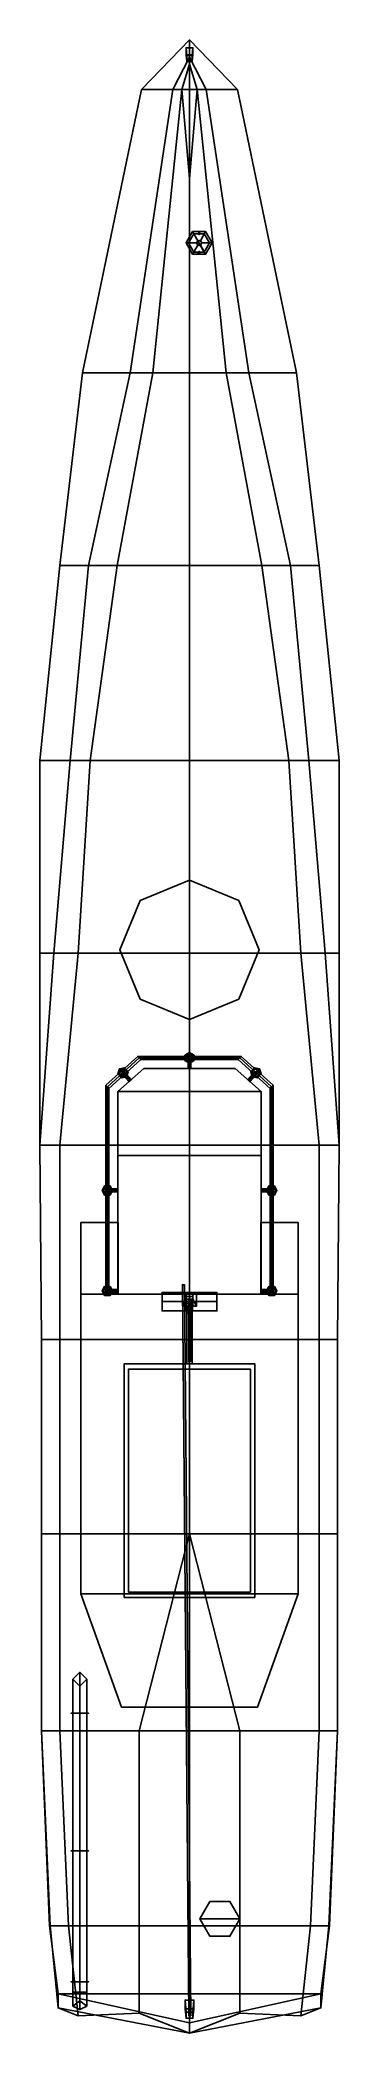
# Model space of a CAD drawing. Extents: x -1.7 to 1.7, y -11.4 to 11.5.
import ezdxf

# ---------------------------------------------------------------- set-up
doc = ezdxf.new("R2010")
doc.units = 0
doc.layers.get('0').update_dxf_attribs({"linetype": 'CONTINUOUS'})

msp = doc.modelspace()

# ---------------------------------------------------------------- linework, layer by layer
for points in [[(0, 11.5, 0.97), (-0.55, 10.93, 0.97), (0.55, 10.93, 0.97), (0, 11.5, 0.97)], [(0, 11.5, 0.97), (0, 11.3, 0.5), (-0.19, 10.93, 0.5), (-0.55, 10.93, 0.97)], [(0.55, 10.93, 0.97), (0.19, 10.93, 0.5), (0, 11.3, 0.5), (0, 11.5, 0.97)], [(0, 11.3, 0.5), (0, 11.22, 0.29), (-0.09, 10.93, 0.29), (-0.19, 10.93, 0.5)], [(-0.09, 10.93, 0.29), (0, 11.22, 0.29), (0, 10.73, -0.17), (0, 9.91, -0.47)], [(0.03, 11.32, 2.38), (0.04, 11.41, 0.97), (-0.04, 11.41, 0.97), (-0.03, 11.32, 2.38)], [(-0.04, 11.41, 0.97), (-0.04, 11.33, 0.97), (-0.03, 11.25, 2.38), (-0.03, 11.32, 2.38)], [(-0.03, 11.25, 2.38), (-0.04, 11.33, 0.97), (0.04, 11.33, 0.97), (0.03, 11.25, 2.38)], [(-0.03, 11.32, 2.38), (-0.03, 11.25, 2.38), (0.03, 11.25, 2.38), (0.03, 11.32, 2.38)], [(0.19, 10.93, 0.5), (0.09, 10.93, 0.29), (0, 11.22, 0.29), (0, 11.3, 0.5)], [(0, 11.22, 0.29), (0.09, 10.93, 0.29), (0, 9.91, -0.47), (0, 10.73, -0.17)], [(0.03, 11.25, 2.38), (0.04, 11.33, 0.97), (0.04, 11.41, 0.97), (0.03, 11.32, 2.38)], [(-0.55, 10.93, 0.97), (-1.23, 7.68, 0.97), (1.23, 7.68, 0.97), (0.55, 10.93, 0.97)], [(-0.55, 10.93, 0.97), (-0.19, 10.93, 0.5), (-0.68, 7.68, -0.12), (-1.23, 7.68, 0.97)], [(-0.19, 10.93, 0.5), (-0.09, 10.93, 0.29), (-0.42, 7.68, -0.43), (-0.68, 7.68, -0.12)], [(-0.42, 7.68, -0.43), (-0.09, 10.93, 0.29), (0, 9.91, -0.47), (0, 7.68, -0.63)], [(0.09, 10.93, 0.29), (0.42, 7.68, -0.43), (0, 7.68, -0.63), (0, 9.91, -0.47)], [(0.68, 7.68, -0.12), (0.42, 7.68, -0.43), (0.09, 10.93, 0.29), (0.19, 10.93, 0.5)], [(1.23, 7.68, 0.97), (0.68, 7.68, -0.12), (0.19, 10.93, 0.5), (0.55, 10.93, 0.97)], [(0.035, 9.3, 1.66), (-0.04, 9.17, 1.66), (-0.04, 9.17, 1.71), (0.035, 9.3, 1.71)], [(0.095, 9.196, 1.62), (0.08, 9.17, 1.62), (-0.04, 9.17, 1.66), (0.035, 9.3, 1.66)], [(-0.04, 9.17, 1.71), (0.035, 9.04, 1.71), (0.185, 9.04, 1.71), (0.035, 9.3, 1.71)], [(-0.04, 9.17, 1.66), (0.035, 9.04, 1.66), (0.035, 9.04, 1.71), (-0.04, 9.17, 1.71)], [(0.08, 9.17, 1.62), (0.095, 9.144, 1.62), (0.035, 9.04, 1.66), (-0.04, 9.17, 1.66)], [(0.05, 9.274, 0.97), (-0.01, 9.17, 0.97), (-0.01, 9.17, 1.32), (0.05, 9.274, 1.32)], [(-0.01, 9.17, 1.32), (0.05, 9.066, 1.32), (0.17, 9.066, 1.32), (0.05, 9.274, 1.32)], [(-0.01, 9.17, 0.97), (0.05, 9.066, 0.97), (0.05, 9.066, 1.32), (-0.01, 9.17, 1.32)], [(0.185, 9.3, 1.66), (0.035, 9.3, 1.66), (0.035, 9.3, 1.71), (0.185, 9.3, 1.71)], [(0.125, 9.196, 1.62), (0.095, 9.196, 1.62), (0.035, 9.3, 1.66), (0.185, 9.3, 1.66)], [(0.035, 9.3, 1.71), (0.185, 9.04, 1.71), (0.26, 9.17, 1.71), (0.185, 9.3, 1.71)], [(0.17, 9.274, 0.97), (0.05, 9.274, 0.97), (0.05, 9.274, 1.32), (0.17, 9.274, 1.32)], [(0.05, 9.274, 1.32), (0.17, 9.066, 1.32), (0.23, 9.17, 1.32), (0.17, 9.274, 1.32)], [(0.11, 9.2, 1.32), (0.08, 9.17, 1.32), (0.08, 9.17, 1.62), (0.11, 9.2, 1.62)], [(0.08, 9.17, 1.32), (0.11, 9.14, 1.32), (0.11, 9.14, 1.62), (0.08, 9.17, 1.62)], [(0.11, 9.295, 1.71), (0.095, 9.28, 1.71), (0.095, 9.28, 1.81), (0.11, 9.295, 1.81)], [(0.095, 9.28, 1.81), (0.11, 9.265, 1.81), (0.125, 9.28, 1.81), (0.11, 9.295, 1.81)], [(0.095, 9.28, 1.71), (0.11, 9.265, 1.71), (0.11, 9.265, 1.81), (0.095, 9.28, 1.81)], [(0.125, 9.28, 1.71), (0.11, 9.295, 1.71), (0.11, 9.295, 1.81), (0.125, 9.28, 1.81)], [(0.11, 9.265, 1.71), (0.125, 9.28, 1.71), (0.125, 9.28, 1.81), (0.11, 9.265, 1.81)], [(0.14, 9.17, 1.32), (0.11, 9.2, 1.32), (0.11, 9.2, 1.62), (0.14, 9.17, 1.62)], [(0.11, 9.14, 1.32), (0.14, 9.17, 1.32), (0.14, 9.17, 1.62), (0.11, 9.14, 1.62)], [(0.14, 9.17, 1.62), (0.125, 9.196, 1.62), (0.185, 9.3, 1.66), (0.26, 9.17, 1.66)], [(0.125, 9.144, 1.62), (0.14, 9.17, 1.62), (0.26, 9.17, 1.66), (0.185, 9.04, 1.66)], [(0.23, 9.17, 0.97), (0.17, 9.274, 0.97), (0.17, 9.274, 1.32), (0.23, 9.17, 1.32)], [(0.17, 9.066, 0.97), (0.23, 9.17, 0.97), (0.23, 9.17, 1.32), (0.17, 9.066, 1.32)], [(0.26, 9.17, 1.66), (0.185, 9.3, 1.66), (0.185, 9.3, 1.71), (0.26, 9.17, 1.71)], [(0.185, 9.04, 1.66), (0.26, 9.17, 1.66), (0.26, 9.17, 1.71), (0.185, 9.04, 1.71)], [(0.095, 9.144, 1.62), (0.125, 9.144, 1.62), (0.185, 9.04, 1.66), (0.035, 9.04, 1.66)], [(0.035, 9.04, 1.66), (0.185, 9.04, 1.66), (0.185, 9.04, 1.71), (0.035, 9.04, 1.71)], [(0.05, 9.066, 0.97), (0.17, 9.066, 0.97), (0.17, 9.066, 1.32), (0.05, 9.066, 1.32)], [(0.11, 9.075, 1.71), (0.095, 9.06, 1.71), (0.095, 9.06, 1.81), (0.11, 9.075, 1.81)], [(0.095, 9.06, 1.81), (0.11, 9.045, 1.81), (0.125, 9.06, 1.81), (0.11, 9.075, 1.81)], [(0.095, 9.06, 1.71), (0.11, 9.045, 1.71), (0.11, 9.045, 1.81), (0.095, 9.06, 1.81)], [(0.125, 9.06, 1.71), (0.11, 9.075, 1.71), (0.11, 9.075, 1.81), (0.125, 9.06, 1.81)], [(0.11, 9.045, 1.71), (0.125, 9.06, 1.71), (0.125, 9.06, 1.81), (0.11, 9.045, 1.81)], [(-1.23, 7.68, 0.97), (-1.49, 5.47, 0.97), (1.49, 5.47, 0.97), (1.23, 7.68, 0.97)], [(-1.23, 7.68, 0.97), (-0.68, 7.68, -0.12), (-1.16, 5.47, -0.12), (-1.49, 5.47, 0.97)], [(-0.68, 7.68, -0.12), (-0.42, 7.68, -0.43), (-0.83, 5.47, -0.43), (-1.16, 5.47, -0.12)], [(-0.83, 5.47, -0.43), (-0.42, 7.68, -0.43), (0, 7.68, -0.63), (0, 5.47, -0.63)], [(0.42, 7.68, -0.43), (0.83, 5.47, -0.43), (0, 5.47, -0.63), (0, 7.68, -0.63)], [(1.16, 5.47, -0.12), (0.83, 5.47, -0.43), (0.42, 7.68, -0.43), (0.68, 7.68, -0.12)], [(1.49, 5.47, 0.97), (1.16, 5.47, -0.12), (0.68, 7.68, -0.12), (1.23, 7.68, 0.97)], [(-1.49, 5.47, 0.97), (-1.72, 3.23, 0.97), (1.72, 3.23, 0.97), (1.49, 5.47, 0.97)], [(-1.49, 5.47, 0.97), (-1.16, 5.47, -0.12), (-1.37, 3.23, -0.23), (-1.72, 3.23, 0.97)], [(-1.16, 5.47, -0.12), (-0.83, 5.47, -0.43), (-1.14, 3.23, -0.46), (-1.37, 3.23, -0.23)], [(-1.14, 3.23, -0.46), (-0.83, 5.47, -0.43), (0, 5.47, -0.63), (0, 3.23, -0.63)], [(0.83, 5.47, -0.43), (1.14, 3.23, -0.46), (0, 3.23, -0.63), (0, 5.47, -0.63)], [(1.37, 3.23, -0.23), (1.14, 3.23, -0.46), (0.83, 5.47, -0.43), (1.16, 5.47, -0.12)], [(1.72, 3.23, 0.97), (1.37, 3.23, -0.23), (1.16, 5.47, -0.12), (1.49, 5.47, 0.97)], [(-1.72, 3.23, 0.97), (-1.72, 1.02, 0.97), (1.72, 1.02, 0.97), (1.72, 3.23, 0.97)], [(-1.72, 3.23, 0.97), (-1.37, 3.23, -0.23), (-1.56, 1.02, -0.32), (-1.72, 1.02, 0.97)], [(-1.37, 3.23, -0.23), (-1.14, 3.23, -0.46), (-1.28, 1.02, -0.54), (-1.56, 1.02, -0.32)], [(-1.28, 1.02, -0.54), (-1.14, 3.23, -0.46), (0, 3.23, -0.63), (0, 1.02, -0.63)], [(1.14, 3.23, -0.46), (1.28, 1.02, -0.54), (0, 1.02, -0.63), (0, 3.23, -0.63)], [(1.56, 1.02, -0.32), (1.28, 1.02, -0.54), (1.14, 3.23, -0.46), (1.37, 3.23, -0.23)], [(1.72, 1.02, 0.97), (1.56, 1.02, -0.32), (1.37, 3.23, -0.23), (1.72, 3.23, 0.97)], [(0, 1.86, 0.97), (-0.566, 1.626, 0.97), (-0.566, 1.626, 1.56), (0, 1.86, 1.56)], [(0.566, 1.626, 0.97), (0, 1.86, 0.97), (0, 1.86, 1.56), (0.566, 1.626, 1.56)], [(-0.566, 1.626, 0.97), (-0.8, 1.06, 0.97), (-0.8, 1.06, 1.56), (-0.566, 1.626, 1.56)], [(0.8, 1.06, 0.97), (0.566, 1.626, 0.97), (0.566, 1.626, 1.56), (0.8, 1.06, 1.56)], [(-1.72, 1.02, 0.97), (-1.72, -1.18, 0.97), (1.72, -1.18, 0.97), (1.72, 1.02, 0.97)], [(-1.72, 1.02, 0.97), (-1.56, 1.02, -0.32), (-1.72, -1.18, -0.32), (-1.72, -1.18, 0.97)], [(-1.56, 1.02, -0.32), (-1.28, 1.02, -0.54), (-1.49, -1.18, -0.63), (-1.72, -1.18, -0.32)], [(-1.49, -1.18, -0.63), (-1.28, 1.02, -0.54), (0, 1.02, -0.63), (0, -1.18, -0.63)], [(-0.8, 1.06, 0.97), (-0.566, 0.494, 0.97), (-0.566, 0.494, 1.56), (-0.8, 1.06, 1.56)], [(1.28, 1.02, -0.54), (1.49, -1.18, -0.63), (0, -1.18, -0.63), (0, 1.02, -0.63)], [(0.566, 0.494, 0.97), (0.8, 1.06, 0.97), (0.8, 1.06, 1.56), (0.566, 0.494, 1.56)], [(1.72, -1.18, -0.32), (1.49, -1.18, -0.63), (1.28, 1.02, -0.54), (1.56, 1.02, -0.32)], [(1.72, -1.18, 0.97), (1.72, -1.18, -0.32), (1.56, 1.02, -0.32), (1.72, 1.02, 0.97)], [(-0.566, 0.494, 0.97), (0, 0.26, 0.97), (0, 0.26, 1.56), (-0.566, 0.494, 1.56)], [(0, 0.26, 0.97), (0.566, 0.494, 0.97), (0.566, 0.494, 1.56), (0, 0.26, 1.56)], [(-0.961, -0.495, 2.935), (-0.944, -0.513, 2.953), (-0.577, -0.181, 2.953), (-0.594, -0.163, 2.935)], [(-0.944, -0.513, 2.918), (-0.961, -0.495, 2.935), (-0.594, -0.163, 2.935), (-0.577, -0.181, 2.918)], [(-0.944, -0.513, 2.953), (-0.926, -0.53, 2.935), (-0.559, -0.198, 2.935), (-0.577, -0.181, 2.953)], [(-0.926, -0.53, 2.935), (-0.944, -0.513, 2.918), (-0.577, -0.181, 2.918), (-0.559, -0.198, 2.935)], [(-0.594, -0.163, 2.935), (-0.577, -0.181, 2.953), (0.577, -0.181, 2.953), (0.594, -0.163, 2.935)], [(-0.577, -0.181, 2.918), (-0.594, -0.163, 2.935), (0.594, -0.163, 2.935), (0.577, -0.181, 2.918)], [(-0.577, -0.181, 2.953), (-0.559, -0.198, 2.935), (0.559, -0.198, 2.935), (0.577, -0.181, 2.953)], [(-0.559, -0.198, 2.935), (-0.577, -0.181, 2.918), (0.577, -0.181, 2.918), (0.559, -0.198, 2.935)], [(-0.053, -0.211, 2.83), (0.053, -0.15, 2.83), (0, -0.119, 2.83), (-0.053, -0.15, 2.83)], [(0.053, -0.15, 2.83), (-0.053, -0.211, 2.83), (-0.053, -0.15, 2.83), (0, -0.119, 2.83)], [(0, -0.242, 2.83), (0.053, -0.211, 2.83), (0.053, -0.15, 2.83), (-0.053, -0.211, 2.83)], [(0.053, -0.211, 2.83), (0, -0.242, 2.83), (-0.053, -0.211, 2.83), (0.053, -0.15, 2.83)], [(0.038, -0.159, 2.883), (-0.038, -0.202, 2.883), (-0.038, -0.159, 2.883), (0, -0.137, 2.883)], [(-0.038, -0.202, 2.883), (0.038, -0.159, 2.883), (0, -0.137, 2.883), (-0.038, -0.159, 2.883)], [(0.038, -0.202, 2.883), (0, -0.224, 2.883), (-0.038, -0.202, 2.883), (0.038, -0.159, 2.883)], [(0, -0.224, 2.883), (0.038, -0.202, 2.883), (0.038, -0.159, 2.883), (-0.038, -0.202, 2.883)], [(0, -0.163, 2.586), (-0.017, -0.181, 2.603), (-0.017, -0.181, 2.918), (0, -0.163, 2.935)], [(-0.017, -0.181, 2.603), (0, -0.163, 2.586), (0, -0.303, 2.586), (-0.017, -0.303, 2.603)], [(-0.017, -0.181, 2.603), (0, -0.198, 2.621), (0, -0.198, 2.935), (-0.017, -0.181, 2.918)], [(0, -0.198, 2.621), (-0.017, -0.181, 2.603), (-0.017, -0.303, 2.603), (0, -0.303, 2.621)], [(0.017, -0.181, 2.603), (0, -0.163, 2.586), (0, -0.163, 2.935), (0.017, -0.181, 2.918)], [(0, -0.163, 2.586), (0.017, -0.181, 2.603), (0.017, -0.303, 2.603), (0, -0.303, 2.586)], [(0, -0.198, 2.621), (0.017, -0.181, 2.603), (0.017, -0.181, 2.918), (0, -0.198, 2.935)], [(0.017, -0.181, 2.603), (0, -0.198, 2.621), (0, -0.303, 2.621), (0.017, -0.303, 2.603)], [(0.577, -0.181, 2.953), (0.559, -0.198, 2.935), (0.926, -0.53, 2.935), (0.944, -0.513, 2.953)], [(0.559, -0.198, 2.935), (0.577, -0.181, 2.918), (0.944, -0.513, 2.918), (0.926, -0.53, 2.935)], [(0.594, -0.163, 2.935), (0.577, -0.181, 2.953), (0.944, -0.513, 2.953), (0.961, -0.495, 2.935)], [(0.577, -0.181, 2.918), (0.594, -0.163, 2.935), (0.961, -0.495, 2.935), (0.944, -0.513, 2.918)], [(-0.745, -0.294, 2.83), (-0.783, -0.41, 2.83), (-0.823, -0.365, 2.83), (-0.805, -0.306, 2.83)], [(-0.783, -0.41, 2.83), (-0.745, -0.294, 2.83), (-0.805, -0.306, 2.83), (-0.823, -0.365, 2.83)], [(-0.822, -0.565, 2.656), (0.822, -0.565, 2.656), (0.524, -0.303, 2.621), (-0.524, -0.303, 2.621)], [(-0.524, -0.303, 0.96), (-0.822, -0.565, 0.96), (-0.822, -0.565, 2.656), (-0.524, -0.303, 2.621)], [(-0.777, -0.393, 2.883), (-0.75, -0.31, 2.883), (-0.793, -0.319, 2.883), (-0.806, -0.361, 2.883)], [(-0.75, -0.31, 2.883), (-0.777, -0.393, 2.883), (-0.806, -0.361, 2.883), (-0.793, -0.319, 2.883)], [(-0.704, -0.339, 2.83), (-0.723, -0.397, 2.83), (-0.783, -0.41, 2.83), (-0.745, -0.294, 2.83)], [(-0.723, -0.397, 2.83), (-0.704, -0.339, 2.83), (-0.745, -0.294, 2.83), (-0.783, -0.41, 2.83)], [(-0.734, -0.384, 2.883), (-0.721, -0.343, 2.883), (-0.75, -0.31, 2.883), (-0.777, -0.393, 2.883)], [(-0.721, -0.343, 2.883), (-0.734, -0.384, 2.883), (-0.777, -0.393, 2.883), (-0.75, -0.31, 2.883)], [(-0.775, -0.339, 2.603), (-0.777, -0.364, 2.621), (-0.777, -0.364, 2.918), (-0.775, -0.339, 2.935)], [(-0.777, -0.364, 2.621), (-0.775, -0.339, 2.603), (-0.682, -0.443, 2.603), (-0.695, -0.454, 2.621)], [(-0.777, -0.364, 2.621), (-0.752, -0.365, 2.638), (-0.752, -0.365, 2.935), (-0.777, -0.364, 2.918)], [(-0.752, -0.365, 2.638), (-0.777, -0.364, 2.621), (-0.695, -0.454, 2.621), (-0.682, -0.443, 2.638)], [(-0.751, -0.34, 2.621), (-0.775, -0.339, 2.603), (-0.775, -0.339, 2.935), (-0.751, -0.34, 2.918)], [(-0.775, -0.339, 2.603), (-0.751, -0.34, 2.621), (-0.669, -0.431, 2.621), (-0.682, -0.443, 2.603)], [(-0.752, -0.365, 2.638), (-0.751, -0.34, 2.621), (-0.751, -0.34, 2.918), (-0.752, -0.365, 2.935)], [(-0.751, -0.34, 2.621), (-0.752, -0.365, 2.638), (-0.682, -0.443, 2.638), (-0.669, -0.431, 2.621)], [(-0.524, -0.303, 2.621), (0.524, -0.303, 2.621), (0.524, -0.303, 0.96), (-0.524, -0.303, 0.96)], [(0.524, -0.303, 2.621), (0.822, -0.565, 2.656), (0.822, -0.565, 0.96), (0.524, -0.303, 0.96)], [(0.751, -0.34, 2.621), (0.775, -0.339, 2.603), (0.682, -0.443, 2.603), (0.669, -0.431, 2.621)], [(0.752, -0.365, 2.638), (0.751, -0.34, 2.621), (0.669, -0.431, 2.621), (0.682, -0.443, 2.638)], [(0.775, -0.339, 2.603), (0.777, -0.364, 2.621), (0.695, -0.454, 2.621), (0.682, -0.443, 2.603)], [(0.777, -0.364, 2.621), (0.752, -0.365, 2.638), (0.682, -0.443, 2.638), (0.695, -0.454, 2.621)], [(0.823, -0.365, 2.83), (0.704, -0.339, 2.83), (0.745, -0.294, 2.83), (0.805, -0.306, 2.83)], [(0.704, -0.339, 2.83), (0.823, -0.365, 2.83), (0.805, -0.306, 2.83), (0.745, -0.294, 2.83)], [(0.783, -0.41, 2.83), (0.723, -0.397, 2.83), (0.704, -0.339, 2.83), (0.823, -0.365, 2.83)], [(0.723, -0.397, 2.83), (0.783, -0.41, 2.83), (0.823, -0.365, 2.83), (0.704, -0.339, 2.83)], [(0.721, -0.343, 2.883), (0.806, -0.361, 2.883), (0.793, -0.319, 2.883), (0.75, -0.31, 2.883)], [(0.806, -0.361, 2.883), (0.721, -0.343, 2.883), (0.75, -0.31, 2.883), (0.793, -0.319, 2.883)], [(0.734, -0.384, 2.883), (0.777, -0.393, 2.883), (0.806, -0.361, 2.883), (0.721, -0.343, 2.883)], [(0.777, -0.393, 2.883), (0.734, -0.384, 2.883), (0.721, -0.343, 2.883), (0.806, -0.361, 2.883)], [(0.775, -0.339, 2.603), (0.751, -0.34, 2.621), (0.751, -0.34, 2.935), (0.775, -0.339, 2.953)], [(0.751, -0.34, 2.621), (0.752, -0.365, 2.638), (0.752, -0.365, 2.953), (0.751, -0.34, 2.935)], [(0.752, -0.365, 2.638), (0.777, -0.364, 2.621), (0.777, -0.364, 2.935), (0.752, -0.365, 2.953)], [(0.777, -0.364, 2.621), (0.775, -0.339, 2.603), (0.775, -0.339, 2.953), (0.777, -0.364, 2.935)], [(-0.944, -0.513, 2.953), (-0.961, -0.495, 2.935), (-0.961, -2.89, 2.935), (-0.944, -2.89, 2.953)], [(-0.961, -0.495, 2.935), (-0.944, -0.513, 2.918), (-0.944, -2.89, 2.918), (-0.961, -2.89, 2.935)], [(-0.926, -0.53, 2.935), (-0.944, -0.513, 2.953), (-0.944, -2.89, 2.953), (-0.926, -2.89, 2.935)], [(-0.944, -0.513, 2.918), (-0.926, -0.53, 2.935), (-0.926, -2.89, 2.935), (-0.944, -2.89, 2.918)], [(-0.822, -0.565, 0.96), (-0.822, -1.299, 0.96), (-0.822, -1.299, 2.76), (-0.822, -0.565, 2.656)], [(-0.822, -1.299, 2.76), (0.822, -1.299, 2.76), (0.822, -0.565, 2.656), (-0.822, -0.565, 2.656)], [(0.822, -0.565, 2.656), (0.822, -1.299, 2.76), (0.822, -1.299, 0.96), (0.822, -0.565, 0.96)], [(0.944, -0.513, 2.953), (0.926, -0.53, 2.935), (0.926, -2.89, 2.935), (0.944, -2.89, 2.953)], [(0.926, -0.53, 2.935), (0.944, -0.513, 2.918), (0.944, -2.89, 2.918), (0.926, -2.89, 2.935)], [(0.961, -0.495, 2.935), (0.944, -0.513, 2.953), (0.944, -2.89, 2.953), (0.961, -2.89, 2.935)], [(0.944, -0.513, 2.918), (0.961, -0.495, 2.935), (0.961, -2.89, 2.935), (0.944, -2.89, 2.918)], [(-1.72, -1.18, -0.32), (-1.7, -3.41, -0.43), (-1.7, -3.41, 0.96), (-1.72, -1.18, 0.97)], [(-1.49, -1.18, -0.63), (-1.49, -3.41, -0.62), (-1.7, -3.41, -0.43), (-1.72, -1.18, -0.32)], [(1.7, -3.41, 0.96), (1.72, -1.18, 0.97), (-1.72, -1.18, 0.97), (-1.7, -3.41, 0.96)], [(0, -1.18, -0.63), (0, -3.41, -0.62), (-1.49, -3.41, -0.62), (-1.49, -1.18, -0.63)], [(-0.822, -2.89, 2.76), (0.822, -2.89, 2.76), (0.822, -1.299, 2.76), (-0.822, -1.299, 2.76)], [(-0.822, -1.299, 0.96), (-0.822, -2.89, 0.96), (-0.822, -2.89, 2.76), (-0.822, -1.299, 2.76)], [(0, -3.41, -0.62), (0, -1.18, -0.63), (1.49, -1.18, -0.63), (1.49, -3.41, -0.62)], [(0.822, -1.299, 2.76), (0.822, -2.89, 2.76), (0.822, -2.89, 0.96), (0.822, -1.299, 0.96)], [(1.49, -3.41, -0.62), (1.49, -1.18, -0.63), (1.72, -1.18, -0.32), (1.7, -3.41, -0.43)], [(1.7, -3.41, -0.43), (1.72, -1.18, -0.32), (1.72, -1.18, 0.97), (1.7, -3.41, 0.96)], [(-0.975, -1.648, 2.83), (-0.913, -1.754, 2.83), (-0.975, -1.754, 2.83), (-1.005, -1.701, 2.83)], [(-0.913, -1.754, 2.83), (-0.975, -1.648, 2.83), (-1.005, -1.701, 2.83), (-0.975, -1.754, 2.83)], [(-0.922, -1.739, 2.883), (-0.966, -1.664, 2.883), (-0.988, -1.701, 2.883), (-0.966, -1.739, 2.883)], [(-0.966, -1.664, 2.883), (-0.922, -1.739, 2.883), (-0.966, -1.739, 2.883), (-0.988, -1.701, 2.883)], [(-0.913, -1.648, 2.83), (-0.883, -1.701, 2.83), (-0.913, -1.754, 2.83), (-0.975, -1.648, 2.83)], [(-0.883, -1.701, 2.83), (-0.913, -1.648, 2.83), (-0.975, -1.648, 2.83), (-0.913, -1.754, 2.83)], [(-0.9, -1.701, 2.883), (-0.922, -1.664, 2.883), (-0.966, -1.664, 2.883), (-0.922, -1.739, 2.883)], [(-0.922, -1.664, 2.883), (-0.9, -1.701, 2.883), (-0.922, -1.739, 2.883), (-0.966, -1.664, 2.883)], [(-0.944, -1.684, 2.743), (-0.961, -1.701, 2.725), (-0.961, -1.701, 2.935), (-0.944, -1.684, 2.918)], [(-0.961, -1.701, 2.725), (-0.944, -1.684, 2.743), (-0.822, -1.684, 2.743), (-0.822, -1.701, 2.725)], [(-0.961, -1.701, 2.725), (-0.944, -1.719, 2.743), (-0.944, -1.719, 2.918), (-0.961, -1.701, 2.935)], [(-0.944, -1.719, 2.743), (-0.961, -1.701, 2.725), (-0.822, -1.701, 2.725), (-0.822, -1.719, 2.743)], [(-0.926, -1.701, 2.76), (-0.944, -1.684, 2.743), (-0.944, -1.684, 2.918), (-0.926, -1.701, 2.935)], [(-0.944, -1.684, 2.743), (-0.926, -1.701, 2.76), (-0.822, -1.701, 2.76), (-0.822, -1.684, 2.743)], [(-0.944, -1.719, 2.743), (-0.926, -1.701, 2.76), (-0.926, -1.701, 2.935), (-0.944, -1.719, 2.918)], [(-0.926, -1.701, 2.76), (-0.944, -1.719, 2.743), (-0.822, -1.719, 2.743), (-0.822, -1.701, 2.76)], [(0.926, -1.701, 2.76), (0.944, -1.684, 2.743), (0.822, -1.684, 2.743), (0.822, -1.701, 2.76)], [(0.944, -1.684, 2.743), (0.961, -1.701, 2.725), (0.822, -1.701, 2.725), (0.822, -1.684, 2.743)], [(0.961, -1.701, 2.725), (0.944, -1.719, 2.743), (0.822, -1.719, 2.743), (0.822, -1.701, 2.725)], [(0.944, -1.719, 2.743), (0.926, -1.701, 2.76), (0.822, -1.701, 2.76), (0.822, -1.719, 2.743)], [(0.913, -1.754, 2.83), (0.883, -1.701, 2.83), (0.913, -1.648, 2.83), (0.975, -1.754, 2.83)], [(0.883, -1.701, 2.83), (0.913, -1.754, 2.83), (0.975, -1.754, 2.83), (0.913, -1.648, 2.83)], [(0.9, -1.701, 2.883), (0.922, -1.739, 2.883), (0.966, -1.739, 2.883), (0.922, -1.664, 2.883)], [(0.922, -1.739, 2.883), (0.9, -1.701, 2.883), (0.922, -1.664, 2.883), (0.966, -1.739, 2.883)], [(0.975, -1.754, 2.83), (0.913, -1.648, 2.83), (0.975, -1.648, 2.83), (1.005, -1.701, 2.83)], [(0.913, -1.648, 2.83), (0.975, -1.754, 2.83), (1.005, -1.701, 2.83), (0.975, -1.648, 2.83)], [(0.922, -1.664, 2.883), (0.966, -1.739, 2.883), (0.988, -1.701, 2.883), (0.966, -1.664, 2.883)], [(0.966, -1.739, 2.883), (0.922, -1.664, 2.883), (0.966, -1.664, 2.883), (0.988, -1.701, 2.883)], [(0.944, -1.684, 2.743), (0.926, -1.701, 2.76), (0.926, -1.701, 2.935), (0.944, -1.684, 2.918)], [(0.926, -1.701, 2.76), (0.944, -1.719, 2.743), (0.944, -1.719, 2.918), (0.926, -1.701, 2.935)], [(0.961, -1.701, 2.725), (0.944, -1.684, 2.743), (0.944, -1.684, 2.918), (0.961, -1.701, 2.935)], [(0.944, -1.719, 2.743), (0.961, -1.701, 2.725), (0.961, -1.701, 2.935), (0.944, -1.719, 2.918)], [(-1.25, -2.89, 1.34), (-0.82, -2.89, 1.34), (-0.82, -2.07, 1.34), (-1.25, -2.07, 1.34)], [(-1.25, -2.07, 0.93), (-1.25, -2.89, 0.93), (-1.25, -2.89, 1.34), (-1.25, -2.07, 1.34)], [(-1.25, -2.07, 1.34), (-0.82, -2.07, 1.34), (-0.82, -2.07, 0.93), (-1.25, -2.07, 0.93)], [(0.82, -2.89, 1.34), (1.25, -2.89, 1.34), (1.25, -2.07, 1.34), (0.82, -2.07, 1.34)], [(0.82, -2.07, 1.34), (1.25, -2.07, 1.34), (1.25, -2.07, 0.93), (0.82, -2.07, 0.93)], [(1.25, -2.07, 1.34), (1.25, -2.89, 1.34), (1.25, -2.89, 0.93), (1.25, -2.07, 0.93)], [(-1.25, -6.33, 1.34), (1.25, -6.33, 1.34), (1.25, -2.89, 1.34), (-1.25, -2.89, 1.34)], [(-1.25, -2.89, 0.93), (-1.25, -6.33, 0.93), (-1.25, -6.33, 1.34), (-1.25, -2.89, 1.34)], [(-0.913, -2.908, 2.83), (-0.975, -2.802, 2.83), (-1.005, -2.855, 2.83), (-0.975, -2.908, 2.83)], [(-0.975, -2.802, 2.83), (-0.913, -2.908, 2.83), (-0.975, -2.908, 2.83), (-1.005, -2.855, 2.83)], [(-0.966, -2.817, 2.883), (-0.922, -2.893, 2.883), (-0.966, -2.893, 2.883), (-0.988, -2.855, 2.883)], [(-0.922, -2.893, 2.883), (-0.966, -2.817, 2.883), (-0.988, -2.855, 2.883), (-0.966, -2.893, 2.883)], [(-0.883, -2.855, 2.83), (-0.913, -2.802, 2.83), (-0.975, -2.802, 2.83), (-0.913, -2.908, 2.83)], [(-0.913, -2.802, 2.83), (-0.883, -2.855, 2.83), (-0.913, -2.908, 2.83), (-0.975, -2.802, 2.83)], [(-0.922, -2.817, 2.883), (-0.9, -2.855, 2.883), (-0.922, -2.893, 2.883), (-0.966, -2.817, 2.883)], [(-0.9, -2.855, 2.883), (-0.922, -2.817, 2.883), (-0.966, -2.817, 2.883), (-0.922, -2.893, 2.883)], [(-0.944, -2.838, 2.743), (-0.961, -2.855, 2.725), (-0.961, -2.855, 2.935), (-0.944, -2.838, 2.918)], [(-0.961, -2.855, 2.725), (-0.944, -2.838, 2.743), (-0.822, -2.838, 2.743), (-0.822, -2.855, 2.725)], [(-0.961, -2.855, 2.725), (-0.944, -2.873, 2.743), (-0.944, -2.873, 2.918), (-0.961, -2.855, 2.935)], [(-0.944, -2.873, 2.743), (-0.961, -2.855, 2.725), (-0.822, -2.855, 2.725), (-0.822, -2.873, 2.743)], [(-0.926, -2.855, 2.76), (-0.944, -2.838, 2.743), (-0.944, -2.838, 2.918), (-0.926, -2.855, 2.935)], [(-0.944, -2.838, 2.743), (-0.926, -2.855, 2.76), (-0.822, -2.855, 2.76), (-0.822, -2.838, 2.743)], [(-0.944, -2.873, 2.743), (-0.926, -2.855, 2.76), (-0.926, -2.855, 2.935), (-0.944, -2.873, 2.918)], [(-0.926, -2.855, 2.76), (-0.944, -2.873, 2.743), (-0.822, -2.873, 2.743), (-0.822, -2.855, 2.76)], [(-0.944, -2.89, 2.918), (-0.926, -2.89, 2.935), (-0.944, -2.89, 2.953), (-0.944, -2.873, 2.918)], [(-0.822, -2.89, 0.96), (0.822, -2.89, 0.96), (0.822, -2.89, 2.76), (-0.822, -2.89, 2.76)], [(0.315, -2.977, 1.834), (0.315, -2.871, 1.773), (-0.315, -2.871, 1.773), (-0.315, -2.977, 1.834)], [(0.315, -2.871, 1.65), (0.315, -2.977, 1.589), (-0.315, -2.977, 1.589), (-0.315, -2.871, 1.65)], [(-0.315, -3.083, 1.773), (-0.315, -2.977, 1.834), (-0.315, -2.871, 1.773), (-0.315, -3.083, 1.65)], [(-0.315, -3.083, 1.65), (-0.315, -2.871, 1.773), (-0.315, -2.871, 1.65), (-0.315, -2.977, 1.589)], [(-0.058, -2.783, 2.62), (-0.081, -2.781, 2.632), (-0.007, -11.168, 3.886), (0.015, -11.17, 3.873)], [(-0.081, -2.781, 2.632), (-0.08, -2.785, 2.607), (-0.007, -11.172, 3.86), (-0.007, -11.168, 3.886)], [(-0.08, -2.785, 2.607), (-0.058, -2.783, 2.62), (0.015, -11.17, 3.873), (-0.007, -11.172, 3.86)], [(-0.04, -2.89, 2.33), (-0.04, -2.95, 2.33), (-0.08, -3.03, 2.66), (-0.08, -2.89, 2.66)], [(-0.08, -2.89, 2.66), (-0.08, -3.03, 2.66), (0.08, -3.03, 2.66), (0.08, -2.89, 2.66)], [(-0.08, -3.03, 2.66), (-0.04, -2.95, 2.33), (0.04, -2.95, 2.33), (0.08, -3.03, 2.66)], [(0.04, -2.89, 2.33), (0.04, -2.95, 2.33), (-0.04, -2.95, 2.33), (-0.04, -2.89, 2.33)], [(-0.04, -2.92, 2.66), (-0.04, -3, 2.66), (-0.03, -3.11, 4.69), (-0.03, -3.05, 4.69)], [(0.03, -3.05, 4.69), (0.04, -2.92, 2.66), (-0.04, -2.92, 2.66), (-0.03, -3.05, 4.69)], [(0.015, -2.956, 2.56), (-0.007, -2.944, 2.565), (-0.007, -3.648, 4.145), (0.015, -3.66, 4.14)], [(-0.007, -2.944, 2.565), (-0.007, -2.968, 2.554), (-0.007, -3.672, 4.135), (-0.007, -3.648, 4.145)], [(-0.007, -2.968, 2.554), (0.015, -2.956, 2.56), (0.015, -3.66, 4.14), (-0.007, -3.672, 4.135)], [(0.03, -3.11, 4.69), (0.04, -3, 2.66), (0.04, -2.92, 2.66), (0.03, -3.05, 4.69)], [(0.08, -3.03, 2.66), (0.04, -2.95, 2.33), (0.04, -2.89, 2.33), (0.08, -2.89, 2.66)], [(0.315, -3.083, 1.65), (0.315, -2.871, 1.773), (0.315, -2.977, 1.834), (0.315, -3.083, 1.773)], [(0.315, -2.977, 1.589), (0.315, -2.871, 1.65), (0.315, -2.871, 1.773), (0.315, -3.083, 1.65)], [(0.926, -2.855, 2.76), (0.944, -2.838, 2.743), (0.822, -2.838, 2.743), (0.822, -2.855, 2.76)], [(0.944, -2.838, 2.743), (0.961, -2.855, 2.725), (0.822, -2.855, 2.725), (0.822, -2.838, 2.743)], [(0.961, -2.855, 2.725), (0.944, -2.873, 2.743), (0.822, -2.873, 2.743), (0.822, -2.855, 2.725)], [(0.944, -2.873, 2.743), (0.926, -2.855, 2.76), (0.822, -2.855, 2.76), (0.822, -2.873, 2.743)], [(0.883, -2.855, 2.83), (0.913, -2.908, 2.83), (0.975, -2.908, 2.83), (0.913, -2.802, 2.83)], [(0.913, -2.908, 2.83), (0.883, -2.855, 2.83), (0.913, -2.802, 2.83), (0.975, -2.908, 2.83)], [(0.9, -2.855, 2.883), (0.922, -2.893, 2.883), (0.966, -2.893, 2.883), (0.922, -2.817, 2.883)], [(0.922, -2.893, 2.883), (0.9, -2.855, 2.883), (0.922, -2.817, 2.883), (0.966, -2.893, 2.883)], [(0.913, -2.802, 2.83), (0.975, -2.908, 2.83), (1.005, -2.855, 2.83), (0.975, -2.802, 2.83)], [(0.975, -2.908, 2.83), (0.913, -2.802, 2.83), (0.975, -2.802, 2.83), (1.005, -2.855, 2.83)], [(0.922, -2.817, 2.883), (0.966, -2.893, 2.883), (0.988, -2.855, 2.883), (0.966, -2.817, 2.883)], [(0.966, -2.893, 2.883), (0.922, -2.817, 2.883), (0.966, -2.817, 2.883), (0.988, -2.855, 2.883)], [(0.944, -2.838, 2.743), (0.926, -2.855, 2.76), (0.926, -2.855, 2.935), (0.944, -2.838, 2.918)], [(0.926, -2.855, 2.76), (0.944, -2.873, 2.743), (0.944, -2.873, 2.918), (0.926, -2.855, 2.935)], [(0.961, -2.855, 2.725), (0.944, -2.838, 2.743), (0.944, -2.838, 2.918), (0.961, -2.855, 2.935)], [(0.944, -2.873, 2.743), (0.961, -2.855, 2.725), (0.961, -2.855, 2.935), (0.944, -2.873, 2.918)], [(0.944, -2.89, 2.918), (0.961, -2.89, 2.935), (0.944, -2.89, 2.953), (0.944, -2.873, 2.918)], [(1.25, -2.89, 1.34), (1.25, -6.33, 1.34), (1.25, -6.33, 0.93), (1.25, -2.89, 0.93)], [(0.315, -3.083, 1.773), (0.315, -2.977, 1.834), (-0.315, -2.977, 1.834), (-0.315, -3.083, 1.773)], [(0.315, -2.977, 1.589), (0.315, -3.083, 1.65), (-0.315, -3.083, 1.65), (-0.315, -2.977, 1.589)], [(0.315, -3.083, 1.65), (0.315, -3.083, 1.773), (-0.315, -3.083, 1.773), (-0.315, -3.083, 1.65)], [(-0.03, -3.11, 4.69), (-0.04, -3, 2.66), (0.04, -3, 2.66), (0.03, -3.11, 4.69)], [(-0.03, -3.05, 4.69), (-0.03, -3.11, 4.69), (0.03, -3.11, 4.69), (0.03, -3.05, 4.69)], [(-0.03, -3.07, 3.98), (-0.03, -3.06, 3.91), (-0.03, -3.69, 4.13), (-0.03, -3.69, 4.17)], [(-0.03, -3.69, 4.13), (-0.03, -3.06, 3.91), (0.03, -3.06, 3.91), (0.03, -3.69, 4.13)], [(0.03, -3.69, 4.17), (0.03, -3.07, 3.98), (-0.03, -3.07, 3.98), (-0.03, -3.69, 4.17)], [(0.03, -3.69, 4.13), (0.03, -3.06, 3.91), (0.03, -3.07, 3.98), (0.03, -3.69, 4.17)], [(-1.7, -3.41, -0.43), (-1.7, -5.64, -0.4), (-1.7, -5.64, 0.96), (-1.7, -3.41, 0.96)], [(-1.49, -3.41, -0.62), (-1.49, -5.64, -0.58), (-1.7, -5.64, -0.4), (-1.7, -3.41, -0.43)], [(1.7, -5.64, 0.96), (1.7, -3.41, 0.96), (-1.7, -3.41, 0.96), (-1.7, -5.64, 0.96)], [(0, -3.41, -0.62), (0, -5.64, -0.61), (-1.49, -5.64, -0.58), (-1.49, -3.41, -0.62)], [(0, -5.64, -0.61), (0, -3.41, -0.62), (1.49, -3.41, -0.62), (1.49, -5.64, -0.58)], [(1.49, -5.64, -0.58), (1.49, -3.41, -0.62), (1.7, -3.41, -0.43), (1.7, -5.64, -0.4)], [(1.7, -5.64, -0.4), (1.7, -3.41, -0.43), (1.7, -3.41, 0.96), (1.7, -5.64, 0.96)], [(-0.75, -6.37, 1.38), (0.75, -6.37, 1.38), (0.75, -3.69, 1.38), (-0.75, -3.69, 1.38)], [(-0.75, -3.69, 1.34), (-0.75, -6.37, 1.34), (-0.75, -6.37, 1.38), (-0.75, -3.69, 1.38)], [(-0.75, -3.69, 1.38), (0.75, -3.69, 1.38), (0.75, -3.69, 1.34), (-0.75, -3.69, 1.34)], [(-0.7, -3.75, 1.38), (-0.7, -6.31, 1.38), (-0.7, -6.31, 1.48), (-0.7, -3.75, 1.48)], [(-0.7, -6.31, 1.48), (0, -6.31, 1.6), (0, -3.75, 1.6), (-0.7, -3.75, 1.48)], [(-0.7, -3.75, 1.48), (0, -3.75, 1.6), (0, -3.75, 1.38), (-0.7, -3.75, 1.38)], [(-0.03, -3.69, 4.17), (-0.03, -3.69, 4.13), (0.03, -3.69, 4.13), (0.03, -3.69, 4.17)], [(0.7, -3.75, 1.48), (0, -3.75, 1.6), (0, -6.31, 1.6), (0.7, -6.31, 1.48)], [(0.7, -3.75, 1.38), (0, -3.75, 1.38), (0, -3.75, 1.6), (0.7, -3.75, 1.48)], [(0.7, -6.31, 1.38), (0.7, -3.75, 1.38), (0.7, -3.75, 1.48), (0.7, -6.31, 1.48)], [(0.75, -3.69, 1.38), (0.75, -6.37, 1.38), (0.75, -6.37, 1.34), (0.75, -3.69, 1.34)], [(-1.7, -5.64, -0.4), (-1.7, -7.9, -0.32), (-1.7, -7.9, 0.96), (-1.7, -5.64, 0.96)], [(-1.49, -5.64, -0.58), (-1.49, -7.9, -0.55), (-1.7, -7.9, -0.32), (-1.7, -5.64, -0.4)], [(1.7, -7.9, 0.96), (1.7, -5.64, 0.96), (-1.7, -5.64, 0.96), (-1.7, -7.9, 0.96)], [(0, -5.64, -0.61), (-0.58, -7.9, -0.57), (-1.49, -7.9, -0.55), (-1.49, -5.64, -0.58)], [(0, -7.9, -0.32), (-0.58, -7.9, -0.57), (0, -5.64, -0.61), (0, -5.64, -0.4)], [(0.58, -7.9, -0.57), (0, -5.64, -0.61), (1.49, -5.64, -0.58), (1.49, -7.9, -0.55)], [(0, -5.64, -0.4), (0, -5.64, -0.61), (0.58, -7.9, -0.57), (0, -7.9, -0.32)], [(1.49, -7.9, -0.55), (1.49, -5.64, -0.58), (1.7, -5.64, -0.4), (1.7, -7.9, -0.32)], [(1.7, -7.9, -0.32), (1.7, -5.64, -0.4), (1.7, -5.64, 0.96), (1.7, -7.9, 0.96)], [(-0.78, -7.63, 1.34), (0.78, -7.63, 1.34), (1.25, -6.33, 1.34), (-1.25, -6.33, 1.34)], [(-1.25, -6.33, 0.93), (-0.78, -7.63, 0.93), (-0.78, -7.63, 1.34), (-1.25, -6.33, 1.34)], [(-0.75, -6.37, 1.34), (0.75, -6.37, 1.34), (0.75, -6.37, 1.38), (-0.75, -6.37, 1.38)], [(-0.7, -6.31, 1.38), (0, -6.31, 1.38), (0, -6.31, 1.6), (-0.7, -6.31, 1.48)], [(0.7, -6.31, 1.48), (0, -6.31, 1.6), (0, -6.31, 1.38), (0.7, -6.31, 1.38)], [(1.25, -6.33, 1.34), (0.78, -7.63, 1.34), (0.78, -7.63, 0.93), (1.25, -6.33, 0.93)], [(-1.26, -7.23, 1.23), (-1.34, -7.31, 1.15), (-1.34, -10.9, 1.15), (-1.26, -10.9, 1.23)], [(-1.26, -7.23, 0.96), (-1.34, -7.31, 0.96), (-1.34, -7.31, 1.15), (-1.26, -7.23, 1.23)], [(-1.34, -7.31, 1.15), (-1.26, -7.39, 1.07), (-1.26, -10.9, 1.07), (-1.34, -10.9, 1.15)], [(-1.34, -7.31, 0.96), (-1.26, -7.39, 0.96), (-1.26, -7.39, 1.07), (-1.34, -7.31, 1.15)], [(-1.18, -7.31, 1.15), (-1.26, -7.23, 1.23), (-1.26, -10.9, 1.23), (-1.18, -10.9, 1.15)], [(-1.18, -7.31, 0.96), (-1.26, -7.23, 0.96), (-1.26, -7.23, 1.23), (-1.18, -7.31, 1.15)], [(-1.26, -7.39, 1.07), (-1.18, -7.31, 1.15), (-1.18, -10.9, 1.15), (-1.26, -10.9, 1.07)], [(-1.26, -7.39, 0.96), (-1.18, -7.31, 0.96), (-1.18, -7.31, 1.15), (-1.26, -7.39, 1.07)], [(-1.26, -7.7, 1.25), (-1.26, -7.7, 0.96), (-1.36, -7.7, 0.96), (-1.36, -7.7, 1.19)], [(-1.26, -7.7, 0.96), (-1.26, -7.7, 1.25), (-1.36, -7.7, 1.19), (-1.36, -7.7, 0.96)], [(-1.26, -7.7, 1.25), (-1.26, -7.7, 0.96), (-1.16, -7.7, 0.96), (-1.16, -7.7, 1.19)], [(-1.26, -7.7, 0.96), (-1.26, -7.7, 1.25), (-1.16, -7.7, 1.19), (-1.16, -7.7, 0.96)], [(-0.78, -7.63, 0.93), (0.78, -7.63, 0.93), (0.78, -7.63, 1.34), (-0.78, -7.63, 1.34)], [(-1.7, -7.9, -0.32), (-1.6, -10.14, -0.21), (-1.61, -10.14, 0.9), (-1.7, -7.9, 0.96)], [(-1.49, -7.9, -0.55), (-1.39, -10.14, -0.46), (-1.6, -10.14, -0.21), (-1.7, -7.9, -0.32)], [(1.61, -10.14, 0.9), (1.7, -7.9, 0.96), (-1.7, -7.9, 0.96), (-1.61, -10.14, 0.9)], [(-0.58, -7.9, -0.57), (-0.58, -10.14, -0.47), (-1.39, -10.14, -0.46), (-1.49, -7.9, -0.55)], [(0, -10.14, -0.01), (-0.58, -10.14, -0.47), (-0.58, -7.9, -0.57), (0, -7.9, -0.32)], [(0, -7.9, -0.32), (0.58, -7.9, -0.57), (0.58, -10.14, -0.47), (0, -10.14, -0.01)], [(0.58, -10.14, -0.47), (0.58, -7.9, -0.57), (1.49, -7.9, -0.55), (1.39, -10.14, -0.46)], [(1.39, -10.14, -0.46), (1.49, -7.9, -0.55), (1.7, -7.9, -0.32), (1.6, -10.14, -0.21)], [(1.6, -10.14, -0.21), (1.7, -7.9, -0.32), (1.7, -7.9, 0.96), (1.61, -10.14, 0.9)], [(-1.26, -9.28, 0.92), (-1.26, -9.28, 1.25), (-1.36, -9.28, 1.19), (-1.36, -9.28, 0.92)], [(-1.26, -9.28, 1.25), (-1.26, -9.28, 0.92), (-1.36, -9.28, 0.92), (-1.36, -9.28, 1.19)], [(-1.26, -9.28, 0.92), (-1.26, -9.28, 1.25), (-1.16, -9.28, 1.19), (-1.16, -9.28, 0.92)], [(-1.26, -9.28, 1.25), (-1.26, -9.28, 0.92), (-1.16, -9.28, 0.92), (-1.16, -9.28, 1.19)], [(0.235, -9.861, 0.89), (0.12, -10.06, 0.89), (0.12, -10.06, 1.57), (0.235, -9.861, 1.57)], [(0.12, -10.06, 1.57), (0.58, -10.06, 1.57), (0.465, -9.861, 1.57), (0.235, -9.861, 1.57)], [(0.12, -10.06, 0.89), (0.235, -10.259, 0.89), (0.235, -10.259, 1.57), (0.12, -10.06, 1.57)], [(0.235, -10.259, 1.57), (0.465, -10.259, 1.57), (0.58, -10.06, 1.57), (0.12, -10.06, 1.57)], [(0.465, -9.861, 0.89), (0.235, -9.861, 0.89), (0.235, -9.861, 1.57), (0.465, -9.861, 1.57)], [(0.58, -10.06, 0.89), (0.465, -9.861, 0.89), (0.465, -9.861, 1.57), (0.58, -10.06, 1.57)], [(0.465, -10.259, 0.89), (0.58, -10.06, 0.89), (0.58, -10.06, 1.57), (0.465, -10.259, 1.57)], [(-1.6, -10.14, -0.21), (-1.51, -11.08, -0.11), (-1.51, -10.92, 0.86), (-1.61, -10.14, 0.9)], [(1.51, -10.92, 0.86), (1.61, -10.14, 0.9), (-1.61, -10.14, 0.9), (-1.51, -10.92, 0.86)], [(-1.39, -10.14, -0.46), (-1.28, -11.17, -0.37), (-1.51, -11.08, -0.11), (-1.6, -10.14, -0.21)], [(-0.58, -10.14, -0.47), (-0.58, -11.14, -0.39), (-1.28, -11.17, -0.37), (-1.39, -10.14, -0.46)], [(0, -11.37, 0.03), (-0.58, -11.14, -0.39), (-0.58, -10.14, -0.47), (0, -10.14, -0.01)], [(0, -10.14, -0.01), (0.58, -10.14, -0.47), (0.58, -11.14, -0.39), (0, -11.37, 0.03)], [(0.235, -10.259, 0.89), (0.465, -10.259, 0.89), (0.465, -10.259, 1.57), (0.235, -10.259, 1.57)], [(0.58, -11.14, -0.39), (0.58, -10.14, -0.47), (1.39, -10.14, -0.46), (1.28, -11.17, -0.37)], [(1.28, -11.17, -0.37), (1.39, -10.14, -0.46), (1.6, -10.14, -0.21), (1.51, -11.08, -0.11)], [(1.51, -11.08, -0.11), (1.6, -10.14, -0.21), (1.61, -10.14, 0.9), (1.51, -10.92, 0.86)], [(-1.51, -10.92, 0.86), (-1.51, -11.08, -0.11), (0, -11.37, 0.03), (0, -11.25, 0.86)], [(0, -11.25, 0.86), (1.51, -10.92, 0.86), (-1.51, -10.92, 0.86), (0, -11.25, 0.86)], [(-1.26, -10.78, 1.25), (-1.26, -10.78, 0.86), (-1.36, -10.78, 0.86), (-1.36, -10.78, 1.19)], [(-1.26, -10.78, 0.86), (-1.26, -10.78, 1.25), (-1.36, -10.78, 1.19), (-1.36, -10.78, 0.86)], [(-1.26, -10.9, 1.23), (-1.34, -10.9, 1.15), (-1.34, -11.06, 1.31), (-1.26, -11, 1.35)], [(-1.34, -10.9, 1.15), (-1.26, -10.9, 1.07), (-1.26, -11.1, 1.284), (-1.34, -11.06, 1.31)], [(-1.26, -10.78, 1.25), (-1.26, -10.78, 0.86), (-1.16, -10.78, 0.86), (-1.16, -10.78, 1.19)], [(-1.26, -10.78, 0.86), (-1.26, -10.78, 1.25), (-1.16, -10.78, 1.19), (-1.16, -10.78, 0.86)], [(-1.18, -10.9, 1.15), (-1.26, -10.9, 1.23), (-1.26, -11, 1.35), (-1.18, -11.06, 1.31)], [(-1.26, -10.9, 1.07), (-1.18, -10.9, 1.15), (-1.18, -11.06, 1.31), (-1.26, -11.1, 1.284)], [(0, -11.25, 0.86), (0, -11.37, 0.03), (1.51, -11.08, -0.11), (1.51, -10.92, 0.86)], [(-1.51, -11.08, -0.11), (-1.28, -11.17, -0.37), (-0.58, -11.14, -0.39), (0, -11.37, 0.03)], [(-1.26, -11.1, 1.284), (-1.18, -11.06, 1.31), (-1.26, -11, 1.35), (-1.34, -11.06, 1.31)], [(-0.05, -10.99, 0.86), (-0.05, -11.09, 0.86), (-0.04, -11.2, 3.93), (-0.04, -11.13, 3.93)], [(0.04, -11.13, 3.93), (0.05, -10.99, 0.86), (-0.05, -10.99, 0.86), (-0.04, -11.13, 3.93)], [(-0.04, -11.2, 3.93), (-0.05, -11.09, 0.86), (0.05, -11.09, 0.86), (0.04, -11.2, 3.93)], [(-0.04, -11.13, 3.93), (-0.04, -11.2, 3.93), (0.04, -11.2, 3.93), (0.04, -11.13, 3.93)], [(0, -11.37, 0.03), (0.58, -11.14, -0.39), (1.28, -11.17, -0.37), (1.51, -11.08, -0.11)], [(0.04, -11.2, 3.93), (0.05, -11.09, 0.86), (0.05, -10.99, 0.86), (0.04, -11.13, 3.93)]]:
    msp.add_3dface(points)

doc.saveas('drawing.dxf')
